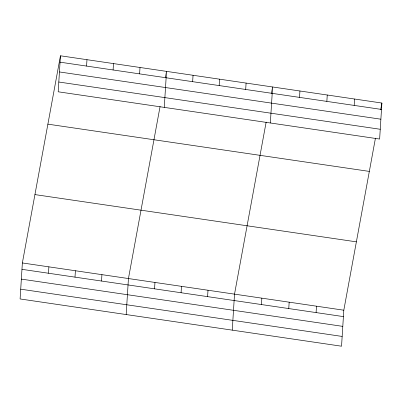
<?xml version="1.0" encoding="UTF-8"?>
<svg xmlns="http://www.w3.org/2000/svg" width="402" height="402" viewBox="0 0 402 402"><rect width="100%" height="100%" fill="white"/><g stroke="black" fill="none" stroke-linecap="round" stroke-linejoin="round"><path stroke-width="0.6" d="M60.456 55.788L58.189 91.792L379.634 139.047L381.9 103.043L60.456 55.788L22.366 262.953L20.1 298.957L341.544 346.212L343.81 310.208L375.448 138.147M48.481 273.239L48.883 266.853M86.571 66.074L86.973 59.682M75.003 277.139L75.405 270.752M113.093 69.973L113.495 63.581M101.52 281.038L101.922 274.646M139.61 73.873L140.012 67.481M126.178 314.55L128.444 278.546L160.076 106.485M164.267 107.384L166.534 71.38L165.398 77.541M154.559 288.837L154.961 282.445M192.648 81.666L193.05 75.28M181.081 292.736L181.483 286.345M219.165 85.566L219.567 79.179M207.598 296.631L208 290.244M245.687 89.465L246.089 83.078M232.255 330.148L234.522 294.143L266.154 122.082M270.345 122.982L272.606 86.978L271.365 93.751M261.441 304.55L261.843 298.158M299.53 97.379L299.932 90.993M288.762 308.565L289.164 302.173M326.851 101.399L327.253 95.008M316.088 312.58L316.49 306.193M354.177 105.414L354.579 99.028M380.654 109.816L381.9 103.043M60.054 62.174L381.498 109.434M59.436 71.948L380.885 119.203M58.803 82.018L380.252 129.273M47.883 124.153L369.332 171.408M34.934 194.588L356.378 241.843M22.366 262.953L343.81 310.208M21.964 269.34L343.408 316.6M21.346 279.114L342.795 326.374M20.713 289.184L342.162 336.439"/></g></svg>
